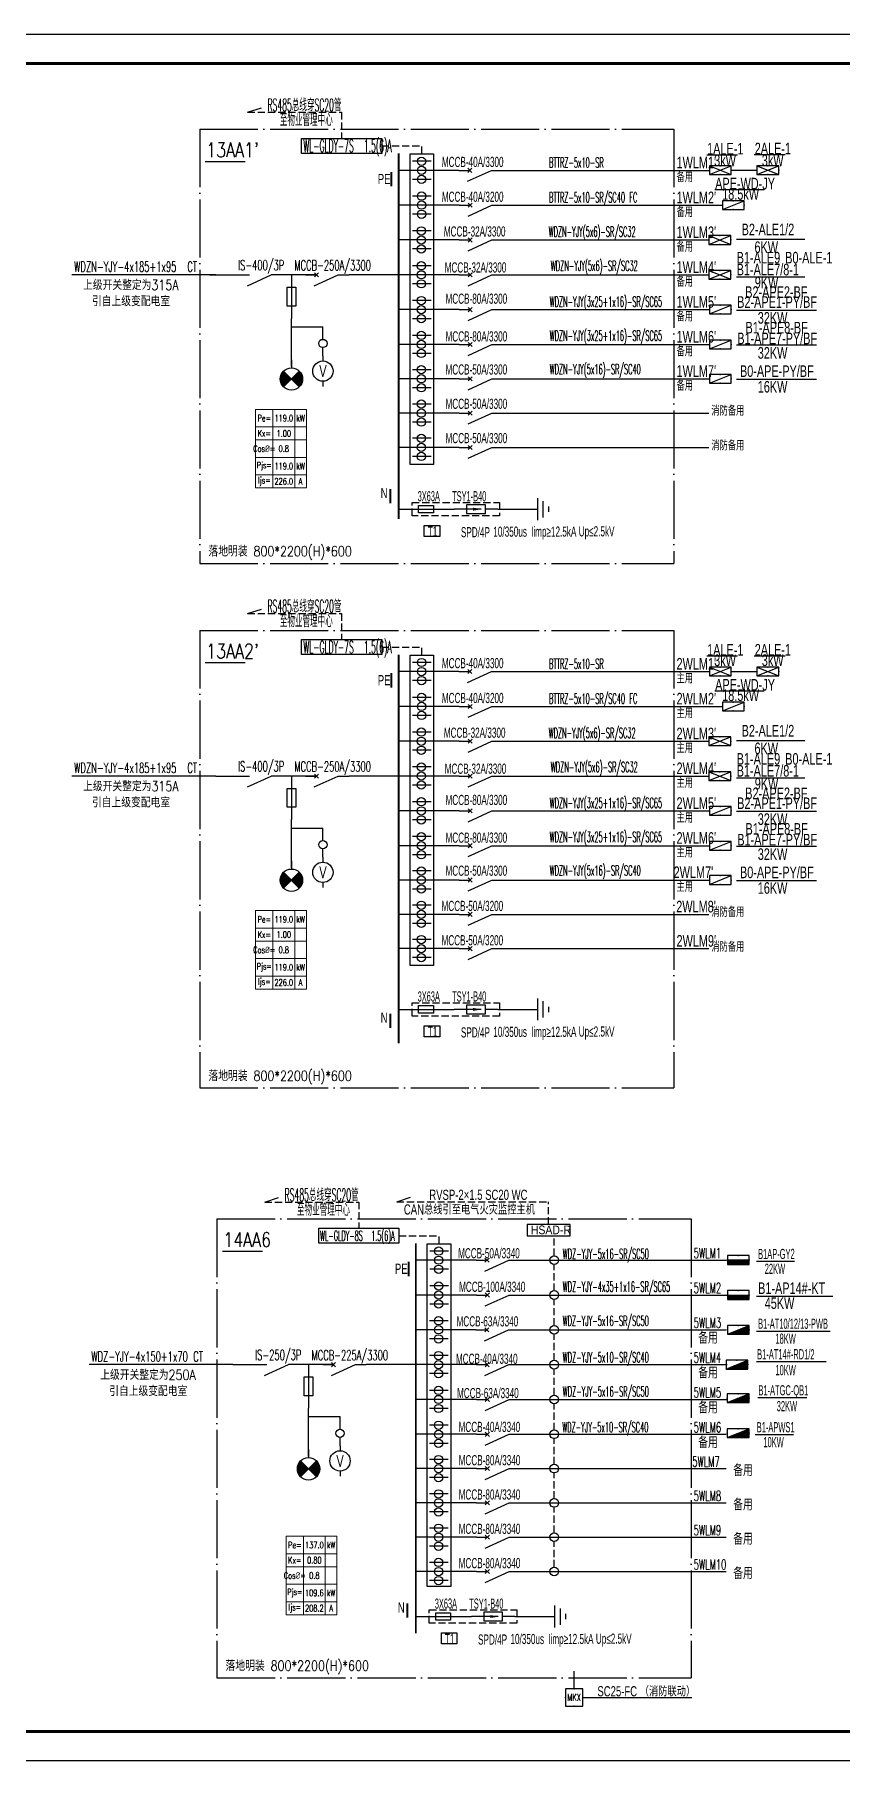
# Model space of a CAD drawing. Extents: x 776418 to 2076422, y -1170708 to 498544.
# Drawn here: x 945216 to 972985, y -286449 to -227049 of the extents above; entities that cross this region are included whole.
import ezdxf
from ezdxf.enums import TextEntityAlignment as Align

# ---------------------------------------------------------------- set-up
doc = ezdxf.new("R2010")
doc.units = 0
doc.header["$LTSCALE"] = 1000
doc.header["$MEASUREMENT"] = 0
doc.linetypes.add('DASH', pattern=[0.35, 0.25, -0.1])
doc.linetypes.add('DOTE', pattern=[2.42, 2, -0.2, 0.02, -0.2])
doc.layers.get('0').update_dxf_attribs({"linetype": 'CONTINUOUS'})
doc.layers.get('Defpoints').update_dxf_attribs({"linetype": 'CONTINUOUS'})
for name, color, linetype in [('D-TEXT', 7, 'CONTINUOUS'), ('DOTLN', 2, 'DASH'), ('EL-1', 4, 'DASH'), ('ELEMENT', 3, 'CONTINUOUS'), ('EQUIP-照明', 3, 'CONTINUOUS'), ('EQUIP-箱柜', 3, 'CONTINUOUS'), ('PUB_TEXT', 255, 'CONTINUOUS'), ('SHEBEI', 7, 'CONTINUOUS'), ('TEL_TEXT', 3, 'CONTINUOUS'), ('TEL_TITLE', 7, 'CONTINUOUS'), ('WIRE', 4, 'CONTINUOUS'), ('WIRE-照明', 1, 'CONTINUOUS'), ('内审意见修改', 2, 'CONTINUOUS')]:
    doc.layers.add(name, color=color, linetype=linetype)
doc.styles.add('_COMPLEX', font='ROS', dxfattribs={"width": 0.6, "bigfont": 'JD'})
doc.styles.add('_HZTXT', font='txt.shx', dxfattribs={"width": 0.8, "bigfont": 'HZTXT.shx'})
doc.styles.add('_JD', font='ros.shx', dxfattribs={"width": 0.8, "bigfont": 'JD.shx'})
doc.styles.add('_SIMPLEX', font='SIMPLEX.shx', dxfattribs={"width": 0.8})
doc.styles.add('_TCH_LABEL', font='COMPLEX', dxfattribs={"bigfont": 'GBCBIG'})
doc.styles.add('_TEL_DIM', font='SIMPLEX', dxfattribs={"width": 0.7, "height": 3.5, "bigfont": 'HZTXT'})
doc.styles.add('_XCSG', font='complex.shx', dxfattribs={"width": 0.6, "bigfont": 'jd.shx'})
doc.styles.add('B', font='ros.shx', dxfattribs={"width": 0.8, "bigfont": 'jd.shx'})
doc.styles.add('JD', font='ros.shx', dxfattribs={"width": 0.8, "height": 600, "bigfont": 'hztxt.shx'})
doc.styles.get("Standard").update_dxf_attribs({"font": 'gbenor.shx', "bigfont": 'gbcbig.shx'})

# ---------------------------------------------------------------- blocks, each defined once
blk = doc.blocks.new('$equip$00001424')
for p, q in [((-0.75, 0), (0.75, 0.6)), ((-0.75, 0.6), (0.75, 0)), ((0.75, 0.6), (-0.75, 0.6)), ((-0.75, 0.6), (-0.75, 0)), ((-0.75, 0), (0.75, 0)), ((0.75, 0), (0.75, 0.6))]:
    blk.add_line(p, q)
for p in [(-0.75, 0.3), (0, 0.6), (0, 0), (0.75, 0.3)]:
    blk.add_point(p)
at = {"style": '_TCH_LABEL', "flags": 9}
blk.add_attdef('A', (0, 0), '', height=0.00002, dxfattribs=at)
blk = doc.blocks.new('$equip$00001416')
for p, q in [((0.75, 0.6), (-0.75, 0.6)), ((-0.75, 0), (0.75, 0.6)), ((-0.75, 0.6), (-0.75, 0)), ((-0.75, 0), (0.75, 0)), ((0.75, 0), (0.75, 0.6))]:
    blk.add_line(p, q)
for p in [(-0.75, 0.3), (0, 0.6), (0, 0), (0.75, 0.3)]:
    blk.add_point(p)
at = {"style": '_TCH_LABEL', "flags": 9}
blk.add_attdef('A', (0, 0), '', height=0.00002, dxfattribs=at)
blk = doc.blocks.new('M_M0')
blk.add_line((-0.25, -0.2), (0, -0.75))
for points in [[(0, 0), (0, -0.25)], [(0, -1), (0, -0.75)]]:
    blk.add_lwpolyline(points)
at = {"width": 0.8, "flags": 9}
blk.add_attdef('S', (0.25, -0.5), '', height=0.2, dxfattribs=at)
blk = doc.blocks.new('M_M7')
for p, q in [((-0.25, -0.2), (0, -0.75)), ((-0.047, -0.297), (0.047, -0.203)), ((-0.047, -0.203), (0.047, -0.297))]:
    blk.add_line(p, q)
for points in [[(0, 0), (0, -0.25)], [(0, -0.75), (0, -1)]]:
    blk.add_lwpolyline(points)
at = {"width": 0.8, "flags": 9}
blk.add_attdef('S', (0.25, -0.5), '', height=0.2, dxfattribs=at)
blk = doc.blocks.new('M_M58MSL')
for points in [[(0, 0), (0, -0.167)], [(0, -0.833), (0, -1)]]:
    blk.add_lwpolyline(points)
blk.add_circle((0, -0.5), 0.333)
at = {"style": '_SIMPLEX', "width": 0.8, "flags": 8}
blk.add_attdef('$TEXT$', text='', height=0.333, dxfattribs=at).set_placement((0, -0.5), align=Align.MIDDLE_CENTER)
at = {"width": 0.8, "flags": 9}
blk.add_attdef('S', (0.25, -0.5), '', height=0.2, dxfattribs=at)
blk = doc.blocks.new('M_M12')
for p, q in [((-0.1, -0.717), (-0.1, -0.283)), ((-0.1, -0.283), (0.1, -0.283)), ((0.1, -0.283), (0.1, -0.717)), ((0.1, -0.717), (-0.1, -0.717))]:
    blk.add_line(p, q)
blk.add_lwpolyline([(0, 0), (0, -1)])
at = {"width": 0.8, "flags": 9}
blk.add_attdef('S', (0.25, -0.5), '', height=0.2, dxfattribs=at)
blk = doc.blocks.new('M_M57DRB')
for p, q in [((0.259, -0.374), (-0.259, -0.893)), ((0.259, -0.893), (-0.259, -0.374))]:
    blk.add_line(p, q)
blk.add_lwpolyline([(0, 0), (0, -0.267)])
blk.add_circle((0, -0.633), 0.367)
for points in [[(-0.13, -0.763), (-0.354, -0.538), (0, -0.633), (-0.259, -0.374)], [(-0.225, -0.858), (-0.354, -0.728), (-0.13, -0.763), (-0.354, -0.538)], [(0.13, -0.504), (0.354, -0.728), (0, -0.633), (0.259, -0.893)], [(0.225, -0.409), (0.354, -0.538), (0.13, -0.504), (0.354, -0.728)], [(0.259, -0.374), (0.259, -0.374), (0.225, -0.409), (0.354, -0.538)], [(-0.259, -0.893), (-0.259, -0.893), (-0.225, -0.858), (-0.354, -0.728)]]:
    blk.add_solid(points)
at = {"width": 0.8, "flags": 9}
blk.add_attdef('S', (0.25, -0.5), '', height=0.2, dxfattribs=at)
blk = doc.blocks.new('$equip_U$00000105(JDQINJING)')
for p, q in [((0.5, 1), (-0.5, 1)), ((-0.5, 1), (-0.5, 0)), ((0.5, 0), (0.5, 1)), ((-0.5, 0), (0.5, 0))]:
    blk.add_line(p, q)
for p in [(0, 1), (-0.5, 0.5), (0, 0), (0.5, 0.5)]:
    blk.add_point(p)
at = {"color": 7, "style": '_TEL_DIM'}
blk.add_attdef('$TEXT$', text='', height=0.4, dxfattribs=at).set_placement((-0.002, 0.507), align=Align.MIDDLE_CENTER)
at = {"color": 7, "style": '_TEL_DIM', "flags": 1}
blk.add_attdef('A', text='', height=0.00002, dxfattribs=at).set_placement((0, 0), align=Align.MIDDLE_CENTER)
blk = doc.blocks.new('$equip$00001781')
blk.add_circle((0, 0), 0.5)
at = {"flags": 9}
blk.add_attdef('A', (0, 0), '', height=0.00002, dxfattribs=at)
blk = doc.blocks.new('M_M24')
for p, q in [((-0.25, -0.375), (0.25, -0.375)), ((-0.1875, -0.5), (0.1875, -0.5)), ((-0.0625, -0.625), (0.0625, -0.625))]:
    blk.add_line(p, q)
blk.add_lwpolyline([(0, 0), (0, -0.375)])
at = {"width": 0.8, "flags": 9}
blk.add_attdef('S', (0.25, -0.5), '', height=0.2, dxfattribs=at)
blk = doc.blocks.new('M_M17')
for p, q in [((-0.1, -0.717), (-0.1, -0.283)), ((-0.1, -0.283), (0.1, -0.283)), ((0, -0.383), (0, -0.717)), ((0.1, -0.283), (0.1, -0.717)), ((0.1, -0.717), (-0.1, -0.717))]:
    blk.add_line(p, q)
for points in [[(0, 0), (0, -0.283)], [(0, -0.717), (0, -1)]]:
    blk.add_lwpolyline(points)
for points in [[(-0.033, -0.567), (0.033, -0.567), (0, -0.367), (0.033, -0.567)], [(0.033, -0.567), (0, -0.367), (-0.033, -0.567), (0.033, -0.567)], [(0, -0.367), (-0.033, -0.567), (0.033, -0.567), (0, -0.367)]]:
    blk.add_solid(points)
at = {"width": 0.8, "flags": 9}
blk.add_attdef('S', (0.25, -0.5), '', height=0.2, dxfattribs=at)
blk = doc.blocks.new('T1')
at = {"layer": 'DOTLN', "linetype": 'DASH', "elevation": -4260}
blk.add_lwpolyline([(42028, 231032), (45043, 231032), (45043, 230576), (42028, 230576)], close=True, dxfattribs=at)
at = {"layer": 'ELEMENT', "elevation": -4260}
blk.add_lwpolyline([(42254, 230674), (42254, 230934), (42764, 230934), (42764, 230674)], close=True, dxfattribs=at)
at = {"layer": 'TEL_TEXT', "ltscale": 2}
blk.add_lwpolyline([(42449, 230241), (42983, 230241), (42983, 229865), (42449, 229865)], close=True, dxfattribs=at)
at = {"layer": 'WIRE-照明'}
for p, q in [((41567, 230804), (42330, 230804)), ((42330, 230804), (43480, 230804)), ((44980, 230804), (45793, 230804))]:
    blk.add_line(p, q, dxfattribs=at)
at = {"layer": 'ELEMENT', "yscale": 1500, "zscale": 1500}
for name, p, xscale, rotation in [('M_M24', (45793, 230804), 1500, 90), ('M_M17', (44980, 230804), -1500, 270)]:
    blk.add_blockref(name, p, dxfattribs=dict(at, xscale=xscale, rotation=rotation))
at = {"layer": 'TEL_TEXT', "ltscale": 2, "style": '_COMPLEX'}
for s, width, p in [('3X63A      TSY1-B40', 0.5, (42222, 231075)), ('T1', 0.6, (42570, 229861)), ('SPD/4P', 0.6, (43710, 229838)), ('10/350us', 0.6, (44826, 229857)), ('Iimp≥12.5kA', 0.6, (46125, 229858)), ('Up≤2.5kV', 0.6, (47764, 229868))]:
    blk.add_text(s, height=350, dxfattribs=dict(at, width=width)).set_placement(p)
blk = doc.blocks.new('*X10')
at = {"color": 0}
for p, q in [((-247, 0), (-246, 2)), ((-212, 0), (-187, 25)), ((-177, 0), (-128, 49)), ((-141, 0), (-69, 72)), ((-106, 0), (-10, 96)), ((-71, 0), (49, 120)), ((-35, 0), (108, 143)), ((0, 0), (167, 167)), ((35, 0), (226, 190)), ((71, 0), (250, 179)), ((106, 0), (250, 144)), ((141, 0), (250, 109)), ((177, 0), (250, 73)), ((212, 0), (250, 38)), ((247, 0), (250, 3))]:
    blk.add_line(p, q, dxfattribs=at)
blk = doc.blocks.new('$equip$00001425')
for p, q in [((-0.75, 0), (0.75, 0.6)), ((0.75, 0.6), (-0.75, 0.6)), ((-0.75, 0.6), (-0.75, 0)), ((-0.75, 0), (0.75, 0)), ((0.75, 0), (0.75, 0.6))]:
    blk.add_line(p, q)
for p in [(-0.75, 0.3), (0, 0.6), (0, 0), (0.75, 0.3)]:
    blk.add_point(p)
blk.add_solid([(-0.75, 0), (0.75, 0), (0.75, 0.6)])
at = {"xscale": 0.00300000000061118, "yscale": 0.00300000000061118, "zscale": 0.00300000000061118}
blk.add_blockref('*X10', (0, 0), dxfattribs=at)
at = {"style": '_TCH_LABEL', "flags": 9}
blk.add_attdef('A', (0, 0), '', height=0.00002, dxfattribs=at)
blk = doc.blocks.new('*X12')
at = {"color": 0}
for p, q in [((-250, 33), (-183, 100)), ((-250, 68), (-218, 100)), ((-247, 0), (-147, 100)), ((-212, 0), (-112, 100)), ((-177, 0), (-77, 100)), ((-141, 0), (-41, 100)), ((-106, 0), (-6, 100)), ((-71, 0), (29, 100)), ((-35, 0), (65, 100)), ((0, 0), (100, 100)), ((35, 0), (135, 100)), ((71, 0), (171, 100)), ((106, 0), (206, 100)), ((141, 0), (241, 100)), ((177, 0), (250, 73)), ((212, 0), (250, 38)), ((247, 0), (250, 3))]:
    blk.add_line(p, q, dxfattribs=at)
blk = doc.blocks.new('$equip$00001414')
for p, q in [((0.75, 0.6), (-0.75, 0.6)), ((-0.75, 0.6), (-0.75, 0)), ((-0.75, 0.3), (0.75, 0.3)), ((-0.75, 0), (0.75, 0)), ((0.75, 0), (0.75, 0.6))]:
    blk.add_line(p, q)
at = {"const_width": 0.3}
blk.add_lwpolyline([(-0.75, 0.15), (0.75, 0.15)], dxfattribs=at)
for p in [(-0.75, 0.3), (0, 0.6), (0, 0), (0.75, 0.3)]:
    blk.add_point(p)
at = {"xscale": 0.00300000000061118, "yscale": 0.00300000000061118, "zscale": 0.00300000000061118}
blk.add_blockref('*X12', (0, 0), dxfattribs=at)
at = {"style": '_TCH_LABEL', "flags": 9}
blk.add_attdef('A', (0, 0), '', height=0.00002, dxfattribs=at)
blk = doc.blocks.new('*T194')
at = {"layer": 'Defpoints', "color": 8, "linetype": 'ByBlock', "lineweight": 0, "transparency": 16777216}
for p, q in [((0, 0), (1749, 0)), ((0, 0), (0, -2700)), ((593, 0), (593, -2700)), ((1346, 0), (1346, -2700)), ((1749, 0), (1749, -2700)), ((0, -600), (1749, -600)), ((0, -1050), (1749, -1050)), ((0, -1650), (1749, -1650)), ((0, -2250), (1749, -2250)), ((0, -2700), (1749, -2700))]:
    blk.add_line(p, q, dxfattribs=at)
at = {"color": 0, "transparency": 16777216, "attachment_point": 5, "style": '_TEL_DIM'}
for s, insert, char_height, width in [('Pe=', (297, -300), 225, 593.32), ('137.0', (970, -300), 225, 752.36), ('kW', (1547, -300), 225, 402.96), ('Kx=', (297, -825), 225, 593.32), ('0.80', (970, -825), 225, 752.36), ('Cos{\\fISOCPEUR|b0|i0|c0|p34;%%C}=', (297, -1350), 225, 593.32), ('0.8', (970, -1350), 225, 752.36), ('Pjs=', (297, -1950), 210, 593.32), ('Ijs=', (297, -2475), 225, 593.32), ('208.2', (970, -2475), 225, 752.36), ('109.6', (970, -1950), 225, 752.36), ('kW', (1547, -1950), 225, 402.96), ('A', (1547, -2475), 225, 402.96)]:
    blk.add_mtext(s, dxfattribs=dict(at, insert=insert, char_height=char_height, width=width))
blk = doc.blocks.new('*T196')
at = {"layer": 'Defpoints', "color": 8, "linetype": 'ByBlock', "lineweight": 0, "transparency": 16777216}
for p, q in [((0, 0), (1749, 0)), ((0, 0), (0, -2700)), ((593, 0), (593, -2700)), ((1346, 0), (1346, -2700)), ((1749, 0), (1749, -2700)), ((0, -600), (1749, -600)), ((0, -1050), (1749, -1050)), ((0, -1650), (1749, -1650)), ((0, -2250), (1749, -2250)), ((0, -2700), (1749, -2700))]:
    blk.add_line(p, q, dxfattribs=at)
at = {"color": 0, "transparency": 16777216, "attachment_point": 5, "style": '_TEL_DIM'}
for s, insert, char_height, width in [('Pe=', (297, -300), 225, 593.32), ('119.0', (970, -300), 225, 752.36), ('kW', (1547, -300), 225, 402.96), ('Kx=', (297, -825), 225, 593.32), ('1.00', (970, -825), 225, 752.36), ('Cos{\\fISOCPEUR|b0|i0|c0|p34;%%C}=', (297, -1350), 225, 593.32), ('0.8', (970, -1350), 225, 752.36), ('Pjs=', (297, -1950), 210, 593.32), ('Ijs=', (297, -2475), 225, 593.32), ('226.0', (970, -2475), 225, 752.36), ('119.0', (970, -1950), 225, 752.36), ('kW', (1547, -1950), 225, 402.96), ('A', (1547, -2475), 225, 402.96)]:
    blk.add_mtext(s, dxfattribs=dict(at, insert=insert, char_height=char_height, width=width))
blk = doc.blocks.new('*T197')
at = {"layer": 'Defpoints', "color": 8, "linetype": 'ByBlock', "lineweight": 0, "transparency": 16777216}
for p, q in [((0, 0), (1749, 0)), ((0, 0), (0, -2700)), ((593, 0), (593, -2700)), ((1346, 0), (1346, -2700)), ((1749, 0), (1749, -2700)), ((0, -600), (1749, -600)), ((0, -1050), (1749, -1050)), ((0, -1650), (1749, -1650)), ((0, -2250), (1749, -2250)), ((0, -2700), (1749, -2700))]:
    blk.add_line(p, q, dxfattribs=at)
at = {"color": 0, "transparency": 16777216, "attachment_point": 5, "style": '_TEL_DIM'}
for s, insert, char_height, width in [('Pe=', (297, -300), 225, 593.32), ('119.0', (970, -300), 225, 752.36), ('kW', (1547, -300), 225, 402.96), ('Kx=', (297, -825), 225, 593.32), ('1.00', (970, -825), 225, 752.36), ('Cos{\\fISOCPEUR|b0|i0|c0|p34;%%C}=', (297, -1350), 225, 593.32), ('0.8', (970, -1350), 225, 752.36), ('Pjs=', (297, -1950), 210, 593.32), ('Ijs=', (297, -2475), 225, 593.32), ('226.0', (970, -2475), 225, 752.36), ('119.0', (970, -1950), 225, 752.36), ('kW', (1547, -1950), 225, 402.96), ('A', (1547, -2475), 225, 402.96)]:
    blk.add_mtext(s, dxfattribs=dict(at, insert=insert, char_height=char_height, width=width))

msp = doc.modelspace()

# ---------------------------------------------------------------- linework, layer by layer
at = {"color": 0}
for p, q in [((952547, -229722, 0), (953024, -229570, 0)), ((952547, -246972, 0), (953024, -246821, 0)), ((953137, -267229, 0), (953614, -267078, 0)), ((957679, -267217), (958156, -267065))]:
    msp.add_line(p, q, dxfattribs=at)
at = {"linetype": 'DASH'}
for p, q in [((952547, -229722, 0), (955784, -229722, 0)), ((955784, -229722, 0), (955784, -230622, 0)), ((957162, -230881), (958545, -230881)), ((958545, -231158), (958545, -230881)), ((952547, -246972, 0), (955784, -246972, 0)), ((955784, -246972, 0), (955784, -247872, 0)), ((957162, -248131), (958545, -248131)), ((958545, -248408), (958545, -248131)), ((953137, -267229, 0), (956374, -267229, 0)), ((956374, -267229, 0), (956374, -268129, 0)), ((957679, -267217), (962908, -267217)), ((962908, -268002), (962908, -267217)), ((957752, -268388), (959135, -268388)), ((959135, -268665), (959135, -268388)), ((963102, -269080), (963102, -268387)), ((963102, -270279), (963102, -269380)), ((963102, -271477), (963102, -270579)), ((963102, -272676), (963102, -271777)), ((963102, -273875), (963102, -272976)), ((963102, -275073), (963102, -274175)), ((963102, -276254), (963102, -275373)), ((963102, -277435), (963102, -276554)), ((963102, -278616), (963102, -277735)), ((963102, -279796), (963102, -278916))]:
    msp.add_line(p, q, dxfattribs=at)
at = {"ltscale": 0.001}
for p, q in [((969372, -234096), (971721, -234096)), ((969372, -235385), (971721, -235385)), ((969374, -236530), (972129, -236530)), ((969374, -237728), (972129, -237728)), ((969374, -238909), (972129, -238909)), ((969372, -251346), (971721, -251346)), ((969372, -252635), (971721, -252635)), ((969374, -253780), (972129, -253780)), ((969374, -254979), (972129, -254979)), ((969374, -256159), (972129, -256159)), ((970062, -269265), (971370, -269265)), ((970062, -270470), (972690, -270470)), ((970062, -271668), (972592, -271668)), ((970062, -272718), (972463, -272718))]:
    msp.add_line(p, q, dxfattribs=at)
at = {"color": 2, "elevation": 0}
for points in [[(954405, -230622), (957162, -230622), (957162, -231140), (954405, -231140)], [(954405, -247872), (957162, -247872), (957162, -248391), (954405, -248391)], [(954995, -268129), (957752, -268129), (957752, -268648), (954995, -268648)]]:
    msp.add_lwpolyline(points, close=True, dxfattribs=at)
at = {"color": 0}
for points in [[(958141, -231158), (958950, -231158), (958950, -241851), (958141, -241851)], [(958141, -248408), (958950, -248408), (958950, -259094), (958141, -259094)], [(958731, -268665), (959540, -268665), (959540, -280458), (958731, -280458)]]:
    msp.add_lwpolyline(points, close=True, dxfattribs=at)
at = {"linetype": 'Continuous', "const_width": 72.9}
for points in [[(957498, -231777), (957498, -232274)], [(957457, -242687), (957457, -243184)], [(957498, -249027), (957498, -249524)], [(957457, -260742), (957457, -261239)], [(958088, -269285), (958088, -269782)], [(958046, -281042), (958046, -281539)]]:
    msp.add_lwpolyline(points, dxfattribs=at)
at = {"color": 2}
for centre in [(958536, -231411, 0), (958536, -231723, 0), (958536, -232033, 0), (958536, -232609, 0), (958536, -232921, 0), (958536, -233232, 0), (958528, -233808, 0), (958528, -234120, 0), (958528, -234430, 0), (958528, -235007, 0), (958528, -235319, 0), (958528, -235629, 0), (958528, -236205, 0), (958528, -236517, 0), (958528, -236828, 0), (958528, -237404, 0), (958528, -237716, 0), (958528, -238026, 0), (958528, -238585, 0), (958528, -238897, 0), (958528, -239207, 0), (958528, -239765, 0), (958528, -240077, 0), (958528, -240388, 0), (958528, -240946, 0), (958528, -241258, 0), (958528, -241569, 0), (958536, -248661, 0), (958536, -248973, 0), (958536, -249284, 0), (958536, -249860, 0), (958536, -250172, 0), (958536, -250482, 0), (958528, -251058, 0), (958528, -251370, 0), (958528, -251681, 0), (958528, -252257, 0), (958528, -252569, 0), (958528, -252879, 0), (958528, -253455, 0), (958528, -253767, 0), (958528, -254078, 0), (958528, -254654, 0), (958528, -254966, 0), (958528, -255277, 0), (958528, -255835, 0), (958528, -256147, 0), (958528, -256457, 0), (958528, -257016, 0), (958528, -257328, 0), (958528, -257638, 0), (958528, -258196, 0), (958528, -258508, 0), (958528, -258819, 0), (959125, -268918, 0), (959125, -269230, 0), (959125, -269541, 0), (959125, -270117, 0), (959125, -270429, 0), (959125, -270739, 0), (959118, -271315, 0), (959118, -271627, 0), (959118, -271938, 0), (959118, -272514, 0), (959118, -272826, 0), (959118, -273136, 0), (959118, -273713, 0), (959118, -274025, 0), (959118, -274335, 0), (959118, -274911, 0), (959118, -275223, 0), (959118, -275534, 0), (959118, -276092, 0), (959118, -276404, 0), (959118, -276714, 0), (959118, -277273, 0), (959118, -277585, 0), (959118, -277895, 0), (959118, -278454, 0), (959118, -278766, 0), (959118, -279076, 0), (959118, -279634, 0), (959118, -279946, 0), (959118, -280257, 0)]:
    msp.add_circle(centre, 143, dxfattribs=at)
for centre in [(955139, -237682), (955139, -254932), (955729, -275189)]:
    msp.add_circle(centre, 143)
at = {"layer": 'EQUIP-照明', "linetype": 'ByBlock'}
msp.add_lwpolyline([(962168, -268387), (963649, -268387), (963649, -268002), (962168, -268002)], close=True, dxfattribs=at)
at = {"layer": 'PUB_TEXT', "color": 2}
for p, q in [((952466, -231428), (951091, -231428)), ((952466, -248678), (951091, -248678)), ((953056, -268935), (951681, -268935))]:
    msp.add_line(p, q, dxfattribs=at)
at = {"layer": 'PUB_TEXT'}
msp.add_line((968623, -249636), (970325, -249636), dxfattribs=at)
at = {"layer": 'SHEBEI', "linetype": 'DOTE'}
for p, q in [((950904, -230304), (967218, -230304)), ((950904, -230304), (950904, -245249)), ((967218, -230304), (967218, -245249)), ((950904, -245249), (967218, -245249)), ((950904, -247554), (967218, -247554)), ((950904, -247554), (950904, -263304)), ((967218, -247554), (967218, -263304)), ((950904, -263304), (967218, -263304)), ((951494, -267811), (967808, -267811)), ((951494, -267811), (951494, -283604)), ((967808, -267811), (967808, -283604)), ((951494, -283604), (967808, -283604))]:
    msp.add_line(p, q, dxfattribs=at)
at = {"layer": 'TEL_TEXT', "color": 7}
for p, q in [((968347, -231184), (969405, -231184)), ((969985, -231181), (971043, -231181)), ((968623, -232386), (970325, -232386)), ((968347, -248435), (969405, -248435)), ((969985, -248432), (971043, -248432)), ((970106, -273958), (971795, -273958)), ((970015, -275229), (971339, -275229))]:
    msp.add_line(p, q, dxfattribs=at)
at = {"layer": 'TEL_TITLE'}
msp.add_lwpolyline([(908431, -286449), (1013531, -286449), (1013531, -227049), (908431, -227049)], close=True, dxfattribs=at)
at = {"layer": 'TEL_TITLE', "const_width": 100}
msp.add_lwpolyline([(910931, -285449), (1012531, -285449), (1012531, -228049), (910931, -228049)], close=True, dxfattribs=at)
at = {"layer": 'WIRE', "color": 4}
for p, q in [((958870, -231411, 0), (958228, -231411, 0)), ((958870, -231723, 0), (958228, -231723, 0)), ((958870, -232033, 0), (958228, -232033, 0)), ((958870, -232609, 0), (958228, -232609, 0)), ((958870, -232921, 0), (958228, -232921, 0)), ((958870, -233232, 0), (958228, -233232, 0)), ((958863, -233808, 0), (958220, -233808, 0)), ((958863, -234120, 0), (958220, -234120, 0)), ((958863, -234430, 0), (958220, -234430, 0)), ((958863, -235007, 0), (958220, -235007, 0)), ((958863, -235319, 0), (958220, -235319, 0)), ((958863, -235629, 0), (958220, -235629, 0)), ((958863, -236205, 0), (958220, -236205, 0)), ((958863, -236517, 0), (958220, -236517, 0)), ((958863, -236828, 0), (958220, -236828, 0)), ((958863, -237404, 0), (958220, -237404, 0)), ((958863, -237716, 0), (958220, -237716, 0)), ((958863, -238026, 0), (958220, -238026, 0)), ((958863, -238585, 0), (958220, -238585, 0)), ((958863, -238897, 0), (958220, -238897, 0)), ((958863, -239207, 0), (958220, -239207, 0)), ((958863, -239765, 0), (958220, -239765, 0)), ((958863, -240077, 0), (958220, -240077, 0)), ((958863, -240388, 0), (958220, -240388, 0)), ((958863, -240946, 0), (958220, -240946, 0)), ((958863, -241258, 0), (958220, -241258, 0)), ((958863, -241569, 0), (958220, -241569, 0)), ((958870, -248661, 0), (958228, -248661, 0)), ((958870, -248973, 0), (958228, -248973, 0)), ((958870, -249284, 0), (958228, -249284, 0)), ((958870, -249860, 0), (958228, -249860, 0)), ((958870, -250172, 0), (958228, -250172, 0)), ((958870, -250482, 0), (958228, -250482, 0)), ((958863, -251058, 0), (958220, -251058, 0)), ((958863, -251370, 0), (958220, -251370, 0)), ((958863, -251681, 0), (958220, -251681, 0)), ((958863, -252257, 0), (958220, -252257, 0)), ((958863, -252569, 0), (958220, -252569, 0)), ((958863, -252879, 0), (958220, -252879, 0)), ((958863, -253455, 0), (958220, -253455, 0)), ((958863, -253767, 0), (958220, -253767, 0)), ((958863, -254078, 0), (958220, -254078, 0)), ((958863, -254654, 0), (958220, -254654, 0)), ((958863, -254966, 0), (958220, -254966, 0)), ((958863, -255277, 0), (958220, -255277, 0)), ((958863, -255835, 0), (958220, -255835, 0)), ((958863, -256147, 0), (958220, -256147, 0)), ((958863, -256457, 0), (958220, -256457, 0)), ((958863, -257016, 0), (958220, -257016, 0)), ((958863, -257328, 0), (958220, -257328, 0)), ((958863, -257638, 0), (958220, -257638, 0)), ((958863, -258196, 0), (958220, -258196, 0)), ((958863, -258508, 0), (958220, -258508, 0)), ((958863, -258819, 0), (958220, -258819, 0)), ((959460, -268918, 0), (958817, -268918, 0)), ((959460, -269230, 0), (958817, -269230, 0)), ((959460, -269541, 0), (958817, -269541, 0)), ((959460, -270117, 0), (958817, -270117, 0)), ((959460, -270429, 0), (958817, -270429, 0)), ((959460, -270739, 0), (958817, -270739, 0)), ((959452, -271315, 0), (958810, -271315, 0)), ((959452, -271627, 0), (958810, -271627, 0)), ((959452, -271938, 0), (958810, -271938, 0)), ((959452, -272514, 0), (958810, -272514, 0)), ((959452, -272826, 0), (958810, -272826, 0)), ((959452, -273136, 0), (958810, -273136, 0)), ((959452, -273713, 0), (958810, -273713, 0)), ((959452, -274025, 0), (958810, -274025, 0)), ((959452, -274335, 0), (958810, -274335, 0)), ((959452, -274911, 0), (958810, -274911, 0)), ((959452, -275223, 0), (958810, -275223, 0)), ((959452, -275534, 0), (958810, -275534, 0)), ((959452, -276092, 0), (958810, -276092, 0)), ((959452, -276404, 0), (958810, -276404, 0)), ((959452, -276714, 0), (958810, -276714, 0)), ((959452, -277273, 0), (958810, -277273, 0)), ((959452, -277585, 0), (958810, -277585, 0)), ((959452, -277895, 0), (958810, -277895, 0)), ((959452, -278454, 0), (958810, -278454, 0)), ((959452, -278766, 0), (958810, -278766, 0)), ((959452, -279076, 0), (958810, -279076, 0)), ((959452, -279634, 0), (958810, -279634, 0)), ((959452, -279946, 0), (958810, -279946, 0)), ((959452, -280257, 0), (958810, -280257, 0))]:
    msp.add_line(p, q, dxfattribs=at)
at = {"layer": 'WIRE-照明'}
for p, q in [((959821, -231723), (957746, -231723)), ((961321, -231723), (962349, -231723)), ((961867, -231723), (968438, -231723)), ((969188, -231720), (970076, -231720)), ((959833, -232921), (957746, -232921)), ((961333, -232921), (962432, -232921)), ((961950, -232921), (968882, -232921)), ((959833, -234120), (957746, -234120)), ((961333, -234120), (962432, -234120)), ((961950, -234120), (968423, -234120)), ((951452, -235319), (946503, -235319)), ((951241, -235319), (952346, -235319)), ((954880, -235319), (953643, -235319)), ((957746, -235319), (956042, -235319)), ((959833, -235319), (957746, -235319)), ((961333, -235319), (962432, -235319)), ((961950, -235319), (968423, -235319)), ((954056, -238478), (954056, -236819)), ((959833, -236517), (957746, -236517)), ((961333, -236517), (962432, -236517)), ((961950, -236517), (968440, -236517)), ((954056, -237108), (955139, -237108)), ((955139, -237537), (955139, -237108)), ((955139, -238108), (955139, -237823)), ((959833, -237716), (957746, -237716)), ((961333, -237716), (962432, -237716)), ((961950, -237716), (968423, -237716)), ((959833, -238897), (957746, -238897)), ((961333, -238897), (962432, -238897)), ((961950, -238897), (968423, -238897)), ((959833, -240077), (957746, -240077)), ((961333, -240077), (962432, -240077)), ((961950, -240077), (968423, -240077)), ((959833, -241258), (957746, -241258)), ((961333, -241258), (962432, -241258)), ((961950, -241258), (968423, -241258)), ((959821, -248973), (957746, -248973)), ((961321, -248973), (962349, -248973)), ((961867, -248973), (968438, -248973)), ((969188, -248970), (970076, -248970)), ((959833, -250172), (957746, -250172)), ((961333, -250172), (962432, -250172)), ((961950, -250172), (968882, -250172)), ((959833, -251370), (957746, -251370)), ((961333, -251370), (962432, -251370)), ((961333, -251370), (962432, -251370)), ((961950, -251370), (968423, -251370)), ((951452, -252569), (946503, -252569)), ((951452, -252569), (952346, -252569)), ((954880, -252569), (953643, -252569)), ((957746, -252569), (956042, -252569)), ((959833, -252569), (957746, -252569)), ((961333, -252569), (962432, -252569)), ((961950, -252569), (968423, -252569)), ((954056, -255728), (954056, -254069)), ((959833, -253767), (957746, -253767)), ((961333, -253767), (962432, -253767)), ((961950, -253767), (968423, -253767)), ((954056, -254358), (955139, -254358)), ((955139, -254788), (955139, -254358)), ((955139, -255358), (955139, -255073)), ((959833, -254966), (957746, -254966)), ((961333, -254966), (962432, -254966)), ((961950, -254966), (968423, -254966)), ((959833, -256147), (957746, -256147)), ((961333, -256147), (962432, -256147)), ((961950, -256147), (968423, -256147)), ((959833, -257328), (957746, -257328)), ((961333, -257328), (962432, -257328)), ((961950, -257328), (968423, -257328)), ((959833, -258508), (957746, -258508)), ((961333, -258508), (962432, -258508)), ((961950, -258508), (968423, -258508)), ((960411, -269230), (958336, -269230)), ((961911, -269230), (962939, -269230)), ((962457, -269230), (969027, -269230)), ((960423, -270429), (958336, -270429)), ((961923, -270429), (963022, -270429)), ((962539, -270429), (969060, -270429)), ((960403, -271627), (958328, -271627)), ((961903, -271627), (962931, -271627)), ((962449, -271627), (969020, -271627)), ((952041, -272826), (947093, -272826)), ((952041, -272826), (952936, -272826)), ((955470, -272826), (954232, -272826)), ((958336, -272826), (956632, -272826)), ((960415, -272826), (958328, -272826)), ((961915, -272826), (963014, -272826)), ((962532, -272826), (969052, -272826)), ((954646, -275985), (954646, -274326)), ((960423, -274025), (958336, -274025)), ((961923, -274025), (963022, -274025)), ((962539, -274025), (969060, -274025)), ((954646, -274615), (955729, -274615)), ((955729, -275045), (955729, -274615)), ((955729, -275615), (955729, -275330)), ((960423, -275223), (958336, -275223)), ((961923, -275223), (963022, -275223)), ((962539, -275223), (969013, -275223)), ((960423, -276404), (958336, -276404)), ((961923, -276404), (963022, -276404)), ((962539, -276404), (969013, -276404)), ((960423, -277585), (958336, -277585)), ((961923, -277585), (969013, -277585)), ((960423, -278766), (958336, -278766)), ((961923, -278766), (969013, -278766)), ((960423, -279946), (958336, -279946)), ((961923, -279946), (969013, -279946)), ((963786, -283984), (963786, -283371)), ((964086, -284284), (967841, -284284))]:
    msp.add_line(p, q, dxfattribs=at)
at = {"layer": 'WIRE-照明', "const_width": 60}
for points in [[(957746, -231138), (957746, -243718)], [(957746, -248388), (957746, -261773)], [(958336, -268645), (958336, -282073)]]:
    msp.add_lwpolyline(points, dxfattribs=at)

# ---------------------------------------------------------------- block references
for name, p in [('*T196', (952824, -239951)), ('*T197', (952824, -257201)), ('*T194', (953875, -278733))]:
    msp.add_blockref(name, p)
at = {"layer": 'EL-1'}
for p in [(916179, -474189), (916179, -491404), (916769, -512299)]:
    msp.add_blockref('T1', p, dxfattribs=at)
at = {"layer": 'ELEMENT', "xscale": 1500, "yscale": 1500, "zscale": 1500, "rotation": 90}
for p in [(959821, -231723), (959833, -232921), (959833, -234120), (954542, -235319), (959833, -235319), (959833, -236517), (959833, -237716), (959833, -238897), (959833, -240077), (959833, -241258), (959821, -248973), (959833, -250172), (959833, -251370), (954542, -252569), (959833, -252569), (959833, -253767), (959833, -254966), (959833, -256147), (959833, -257328), (959833, -258508), (960411, -269230), (960423, -270429), (960403, -271627), (955132, -272826), (960415, -272826), (960423, -274025), (960423, -275223), (960423, -276404), (960423, -277585), (960423, -278766), (960423, -279946)]:
    msp.add_blockref('M_M7', p, dxfattribs=at)
at = {"layer": 'ELEMENT', "linetype": 'ByBlock', "xscale": 1500, "yscale": 1500, "zscale": 1500, "rotation": 90}
for p in [(952240, -235319), (952240, -252569), (952830, -272826)]:
    msp.add_blockref('M_M0', p, dxfattribs=at)
at = {"layer": 'ELEMENT'}
for name, p, xscale, yscale, zscale in [('M_M12', (954056, -235319), 1500, 1500, 1500), ('M_M57DRB', (954056, -238239), 1050, 1050, 1050), ('M_M12', (954056, -252569), 1500, 1500, 1500), ('M_M57DRB', (954056, -255489), 1050, 1050, 1050), ('M_M12', (954646, -272826), 1500, 1500, 1500), ('M_M57DRB', (954646, -275746), 1050, 1050, 1050)]:
    msp.add_blockref(name, p, dxfattribs=dict(at, xscale=xscale, yscale=yscale, zscale=zscale))
ref = msp.add_blockref('M_M58MSL', (955139, -238108), dxfattribs=dict(at, xscale=1050, yscale=1050, zscale=1050))
ref.add_attrib('$TEXT$', 'V', dxfattribs={"layer": '0', "height": 400, "style": '_XCSG', "width": 0.8, "flags": 8}).set_placement((955139, -238633), align=Align.MIDDLE_CENTER)
ref = msp.add_blockref('M_M58MSL', (955139, -255358), dxfattribs=dict(at, xscale=1050, yscale=1050, zscale=1050))
ref.add_attrib('$TEXT$', 'V', dxfattribs={"layer": '0', "height": 400, "style": '_XCSG', "width": 0.8, "flags": 8}).set_placement((955139, -255883), align=Align.MIDDLE_CENTER)
ref = msp.add_blockref('M_M58MSL', (955729, -275615), dxfattribs=dict(at, xscale=1050, yscale=1050, zscale=1050))
ref.add_attrib('$TEXT$', 'V', dxfattribs={"layer": '0', "height": 400, "style": '_XCSG', "width": 0.8, "flags": 8}).set_placement((955729, -276140), align=Align.MIDDLE_CENTER)
at = {"layer": 'EQUIP-照明', "linetype": 'ByBlock', "xscale": 300, "yscale": 300, "zscale": 300}
for p in [(963102, -269230), (963102, -270429), (963102, -271627), (963102, -272826), (963102, -274025), (963102, -275223), (963102, -276404), (963102, -277585), (963102, -278766), (963102, -279946)]:
    msp.add_blockref('$equip$00001781', p, dxfattribs=at)
at = {"layer": 'EQUIP-箱柜', "xscale": 500, "yscale": 500, "zscale": 500}
for name, p in [('$equip$00001424', (968813, -231870)), ('$equip$00001424', (970451, -231867)), ('$equip$00001416', (969263, -233071)), ('$equip$00001424', (968798, -234270)), ('$equip$00001424', (968798, -235469)), ('$equip$00001416', (968815, -236667)), ('$equip$00001416', (968815, -237866)), ('$equip$00001416', (968815, -239047)), ('$equip$00001424', (968813, -249120)), ('$equip$00001424', (970451, -249117)), ('$equip$00001416', (969263, -250322)), ('$equip$00001424', (968798, -251520)), ('$equip$00001424', (968798, -252719)), ('$equip$00001416', (968815, -253917)), ('$equip$00001416', (968815, -255116)), ('$equip$00001416', (968815, -256297)), ('$equip$00001414', (969435, -269374)), ('$equip$00001414', (969435, -270579)), ('$equip$00001425', (969435, -271777)), ('$equip$00001425', (969388, -272976)), ('$equip$00001425', (969432, -274129)), ('$equip$00001425', (969432, -275338))]:
    msp.add_blockref(name, p, dxfattribs=at)
at = {"layer": 'EQUIP-箱柜'}
ref = msp.add_blockref('$equip_U$00000105(JDQINJING)', (963786, -284584), dxfattribs=dict(at, xscale=600, yscale=600, zscale=600))
ref.add_attrib('$TEXT$', 'MKX', dxfattribs={"layer": '0', "color": 7, "height": 240, "style": '_TEL_DIM', "width": 0.6}).set_placement((963785, -284280), align=Align.MIDDLE_CENTER)

# ---------------------------------------------------------------- texts
at = {"layer": 'D-TEXT', "color": 0, "style": '_HZTXT', "width": 0.45}
for s, height, p in [('RS485总线穿SC20管', 428.57, (953234, -229687, 0)), ('至物业管理中心', 428.6, (953657, -230200, 0)), ('RS485总线穿SC20管', 428.57, (953234, -246938, 0)), ('至物业管理中心', 428.6, (953657, -247450, 0)), ('RS485总线穿SC20管', 428.57, (953824, -267195, 0)), ('至物业管理中心', 428.6, (954246, -267708, 0))]:
    msp.add_text(s, height=height, dxfattribs=at).set_placement(p)
at = {"layer": 'PUB_TEXT', "color": 2, "style": '_HZTXT', "width": 0.8}
for s, p in [("13AA1'", (951120, -231268)), ("13AA2'", (951120, -248518)), ('14AA6', (951710, -268775))]:
    msp.add_text(s, height=500, dxfattribs=at).set_placement(p)
at = {"layer": 'PUB_TEXT', "style": '_HZTXT'}
for s, height, width, p in [('BTTRZ-5x10-SR', 350, 0.45, (962921, -231630)), ('备用', 350, 0.6, (967309, -232130)), ('备用', 350, 0.6, (967309, -233328)), ('备用', 350, 0.6, (967309, -234527)), ('备用', 350, 0.6, (967309, -235725)), ('引自上级变配电室', 350, 0.8, (947194, -236399)), ('备用', 350, 0.6, (967309, -236924)), ('备用', 350, 0.6, (967309, -238123)), ('备用', 350, 0.6, (967309, -239303)), ('消防备用', 350, 0.6, (968508, -240165)), ('消防备用', 350, 0.6, (968508, -241364)), ('落地明装', 367.5, 0.8, (951198, -245013)), ('800*2200(H)*600', 350, 0.8, (952750, -245007)), ('BTTRZ-5x10-SR', 350, 0.45, (962921, -248880)), ('主用', 350, 0.6, (967309, -249380)), ('BTTRZ-5x10-SR/SC40 FC', 350, 0.45, (962921, -250078)), ('主用', 350, 0.6, (967309, -250578)), ('主用', 350, 0.6, (967309, -251777)), ('主用', 350, 0.6, (967309, -252976)), ('引自上级变配电室', 350, 0.8, (947194, -253649)), ('主用', 350, 0.6, (967309, -254174)), ('主用', 350, 0.6, (967309, -255373)), ('主用', 350, 0.6, (967309, -256554)), ('消防备用', 350, 0.6, (968508, -257416)), ('消防备用', 350, 0.6, (968508, -258614)), ('落地明装', 367.5, 0.8, (951198, -263067)), ('800*2200(H)*600', 350, 0.8, (952750, -263061)), ('WDZ-YJY-5x16-SR/SC50', 350, 0.45, (963393, -269189)), ('5WLM1', 350, 0.6, (967899, -269162)), ('WDZ-YJY-4x35+1x16-SR/SC65', 350, 0.45, (963393, -270318)), ('5WLM2', 350, 0.6, (967899, -270362)), ('WDZ-YJY-5x16-SR/SC50', 350, 0.45, (963392, -271495)), ('5WLM3', 350, 0.6, (967899, -271561)), ('IS-250/3P', 350, 0.6, (952806, -272667)), ('MCCB-225A/3300', 350, 0.6, (954746, -272673)), ('WDZ-YJY-5x10-SR/SC40', 350, 0.45, (963393, -272750)), ('5WLM4', 350, 0.6, (967899, -272759)), ('上级开关整定为250A', 350, 0.8, (947477, -273350)), ('引自上级变配电室', 350, 0.8, (947784, -273907)), ('WDZ-YJY-5x16-SR/SC50', 350, 0.45, (963393, -273925)), ('5WLM5', 350, 0.6, (967899, -273958)), ('WDZ-YJY-5x10-SR/SC40', 350, 0.45, (963377, -275150)), ('5WLM6', 350, 0.6, (967899, -275157)), ('5WLM7', 350, 0.6, (967852, -276337)), ('5WLM8', 350, 0.6, (967899, -277518)), ('5WLM9', 350, 0.6, (967899, -278699)), ('5WLM10', 350, 0.6, (967899, -279880)), ('落地明装', 367.5, 0.8, (951787, -283368)), ('800*2200(H)*600', 350, 0.8, (953340, -283362))]:
    msp.add_text(s, height=height, dxfattribs=dict(at, width=width)).set_placement(p)
at = {"layer": 'TEL_TEXT', "color": 7}
for s, height, style, width, p in [('1ALE-1', 400, '_JD', 0.7, (968362, -231177)), ('2ALE-1', 400, '_JD', 0.7, (970000, -231174)), ("1WLM1'", 400, '_JD', 0.7, (967309, -231655)), ('3kW', 400, '_JD', 0.7, (968604, -231584)), ('3kW', 400, '_JD', 0.7, (970243, -231582)), ('APE-WD-JY', 400, '_JD', 0.7, (968638, -232379)), ("1WLM2'", 400, '_JD', 0.7, (967309, -232855)), ('18.5kW', 400, '_JD', 0.7, (968880, -232737)), ('B2-ALE1/2', 400, '_JD', 0.7, (969549, -233959)), ('B1-ALE9', 400, '_JD', 0.7, (969379, -234929)), ('6KW', 400, '_JD', 0.7, (969992, -234567)), ('B0-ALE-1', 400, '_JD', 0.7, (971049, -234929)), ('B1-ALE7/8-1', 400, '_JD', 0.7, (969379, -235338)), ('B2-APE2-BF', 400, '_JD', 0.7, (969673, -236114)), ('9KW', 400, '_JD', 0.7, (970001, -235783)), ('B2-APE1-PY/BF', 400, '_JD', 0.7, (969396, -236455)), ('B1-APE8-BF', 400, '_JD', 0.7, (969683, -237338)), ('32KW', 400, '_JD', 0.7, (970105, -237000)), ('B1-APE7-PY/BF', 400, '_JD', 0.7, (969400, -237708)), ('32KW', 400, '_JD', 0.7, (970105, -238206)), ('B0-APE-PY/BF', 400, '_JD', 0.7, (969492, -238834)), ('16KW', 400, '_JD', 0.7, (970105, -239371)), ('1ALE-1', 400, '_JD', 0.7, (968362, -248428)), ('2ALE-1', 400, '_JD', 0.7, (970000, -248425)), ("2WLM1'", 400, '_JD', 0.7, (967309, -248905)), ('3kW', 400, '_JD', 0.7, (968604, -248786)), ('3kW', 400, '_JD', 0.7, (970243, -248783)), ('APE-WD-JY', 400, '_JD', 0.7, (968638, -249629)), ("2WLM2'", 400, '_JD', 0.7, (967309, -250105)), ('18.5kW', 400, '_JD', 0.7, (968880, -249987)), ('B2-ALE1/2', 400, '_JD', 0.7, (969549, -251209)), ('B1-ALE9', 400, '_JD', 0.7, (969379, -252179)), ('6KW', 400, '_JD', 0.7, (969992, -251817)), ('B0-ALE-1', 400, '_JD', 0.7, (971049, -252179)), ('B1-ALE7/8-1', 400, '_JD', 0.7, (969379, -252588)), ('B2-APE2-BF', 400, '_JD', 0.7, (969673, -253365)), ('9KW', 400, '_JD', 0.7, (970001, -253033)), ('B2-APE1-PY/BF', 400, '_JD', 0.7, (969396, -253705)), ('B1-APE8-BF', 400, '_JD', 0.7, (969683, -254588)), ('32KW', 400, '_JD', 0.7, (970105, -254251)), ('B1-APE7-PY/BF', 400, '_JD', 0.7, (969400, -254958)), ('32KW', 400, '_JD', 0.7, (970105, -255456)), ('B0-APE-PY/BF', 400, '_JD', 0.7, (969492, -256084)), ('16KW', 400, '_JD', 0.7, (970105, -256621)), ('B1AP-GY2', 350, 'JD', 0.55, (970116, -269190)), ('22KW', 350, 'JD', 0.55, (970344, -269703)), ('B1-AP14#-KT', 400, '_JD', 0.7, (970116, -270395)), ('45KW', 400, '_JD', 0.7, (970344, -270908)), ('B1-AT10/12/13-PWB', 350, 'JD', 0.55, (970116, -271593)), ('备用', 400, '_JD', 0.7, (968056, -272103)), ('18KW', 350, 'JD', 0.55, (970713, -272106)), ('B1-AT14#-RD1/2', 350, 'JD', 0.55, (970084, -272643)), ('备用', 400, '_JD', 0.7, (968056, -273302)), ('10KW', 350, 'JD', 0.55, (970713, -273188)), ('B1-ATGC-QB1', 350, 'JD', 0.55, (970127, -273883)), ('备用', 400, '_JD', 0.7, (968056, -274501)), ('32KW', 350, 'JD', 0.55, (970757, -274429)), ('B1-APWS1', 350, 'JD', 0.55, (970069, -275154)), ('备用', 400, '_JD', 0.7, (968056, -275699)), ('10KW', 350, 'JD', 0.55, (970298, -275666)), ('备用', 400, '_JD', 0.7, (969261, -276660)), ('备用', 400, '_JD', 0.7, (969261, -277841)), ('备用', 400, '_JD', 0.7, (969261, -279022)), ('备用', 400, '_JD', 0.7, (969261, -280203))]:
    msp.add_text(s, height=height, dxfattribs=dict(at, style=style, width=width)).set_placement(p)
at = {"layer": 'TEL_TEXT', "linetype": 'Continuous', "style": 'B', "oblique": 1, "width": 0.6}
for s, p in [('MCCB-40A/3300', (959230, -231608)), ('MCCB-32A/3300', (959298, -234001)), ('MCCB-32A/3300', (959327, -235240)), ('MCCB-80A/3300', (959356, -236315)), ('MCCB-80A/3300', (959356, -237613)), ('MCCB-50A/3300', (959356, -238751)), ('MCCB-50A/3300', (959356, -239932)), ('MCCB-50A/3300', (959356, -241113)), ('MCCB-40A/3300', (959230, -248858)), ('MCCB-32A/3300', (959298, -251252)), ('MCCB-32A/3300', (959327, -252490)), ('MCCB-80A/3300', (959356, -253566)), ('MCCB-80A/3300', (959356, -254863)), ('MCCB-50A/3300', (959356, -256001)), ('MCCB-50A/3200', (959218, -257213)), ('MCCB-50A/3200', (959218, -258394)), ('MCCB-50A/3340', (959789, -269166)), ('MCCB-100A/3340', (959823, -270320)), ('MCCB-63A/3340', (959736, -271510)), ('MCCB-40A/3340', (959714, -272798, 0)), ('MCCB-63A/3340', (959752, -273979)), ('MCCB-40A/3340', (959805, -275142)), ('MCCB-80A/3340', (959808, -276289)), ('MCCB-80A/3340', (959808, -277470)), ('MCCB-80A/3340', (959808, -278651)), ('MCCB-80A/3340', (959808, -279832))]:
    msp.add_text(s, height=350, dxfattribs=at).set_placement(p)
at = {"layer": 'TEL_TEXT', "ltscale": 2, "style": '_COMPLEX'}
for s, height, width, p in [('PE', 350, 0.7, (957029, -232194)), ('N', 350, 0.7, (957126, -243003)), ('PE', 350, 0.7, (957029, -249444)), ('N', 350, 0.7, (957126, -261057)), ('CAN总线引至电气火灾监控主机', 350, 0.7, (957926, -267659)), (' RVSP-2×1.5 SC20 WC', 350, 0.7, (958711, -267155)), ('HSAD-R', 300, 0.9, (962294, -268338)), ('PE', 350, 0.7, (957618, -269701)), ('N', 350, 0.7, (957716, -281358)), ('SC25-FC （消防联动）', 350, 0.7, (964586, -284242))]:
    msp.add_text(s, height=height, dxfattribs=dict(at, width=width)).set_placement(p)
at = {"layer": 'TEL_TEXT', "style": '_JD', "width": 0.7}
for s, p in [("1WLM3'", (967309, -234053)), ("1WLM4'", (967309, -235252)), ("1WLM5'", (967309, -236451)), ("1WLM6'", (967309, -237649)), ("1WLM7'", (967309, -238830)), ("2WLM3'", (967309, -251304)), ("2WLM4'", (967309, -252502)), ("2WLM5'", (967309, -253701)), ("2WLM6'", (967309, -254900)), ("2WLM7'", (967208, -256080)), ("2WLM8'", (967299, -257261)), ("2WLM9'", (967309, -258442))]:
    msp.add_text(s, height=400, dxfattribs=at).set_placement(p)
at = {"layer": '内审意见修改', "color": 2, "style": '_HZTXT', "width": 0.45}
for s, height, p in [('WL-GLDY-7S  1.5(6)A', 428.57, (954469, -231094, 0)), ('WL-GLDY-7S  1.5(6)A', 428.57, (954469, -248345, 0)), ('WL-GLDY-8S  1.5(6)A', 342.86, (955046, -268559, 0))]:
    msp.add_text(s, height=height, dxfattribs=at).set_placement(p)
at = {"layer": '内审意见修改', "linetype": 'Continuous', "style": 'B', "oblique": 1, "width": 0.6}
for p in [(959230, -232807), (959230, -250057)]:
    msp.add_text('MCCB-40A/3200', height=350, dxfattribs=at).set_placement(p)
at = {"layer": '内审意见修改', "style": '_HZTXT'}
for s, width, p in [('BTTRZ-5x10-SR/SC40 FC', 0.45, (962921, -232828)), ('WDZN-YJY(5x6)-SR/SC32', 0.45, (962909, -234009)), ('WDZN-YJY-4x185+1x95  CT', 0.6, (946580, -235213)), ('IS-400/3P', 0.6, (952217, -235160)), ('MCCB-250A/3300', 0.6, (954156, -235165)), ('WDZN-YJY(5x6)-SR/SC32', 0.45, (962983, -235182)), ('上级开关整定为315A', 0.8, (946887, -235842)), ('WDZN-YJY(3x25+1x16)-SR/SC65', 0.45, (962944, -236419)), ('WDZN-YJY(3x25+1x16)-SR/SC65', 0.45, (962944, -237588)), ('WDZN-YJY(5x16)-SR/SC40', 0.45, (962944, -238743)), ('WDZN-YJY(5x6)-SR/SC32', 0.45, (962909, -251260)), ('WDZN-YJY-4x185+1x95  CT', 0.6, (946580, -252463)), ('IS-400/3P', 0.6, (952217, -252410)), ('MCCB-250A/3300', 0.6, (954156, -252416)), ('WDZN-YJY(5x6)-SR/SC32', 0.45, (962983, -252432)), ('上级开关整定为315A', 0.8, (946887, -253093)), ('WDZN-YJY(3x25+1x16)-SR/SC65', 0.45, (962944, -253669)), ('WDZN-YJY(3x25+1x16)-SR/SC65', 0.45, (962944, -254839)), ('WDZN-YJY(5x16)-SR/SC40', 0.45, (962944, -255994)), ('WDZ-YJY-4x150+1x70 CT', 0.6, (947170, -272720))]:
    msp.add_text(s, height=350, dxfattribs=dict(at, width=width)).set_placement(p)

doc.saveas('drawing.dxf')
